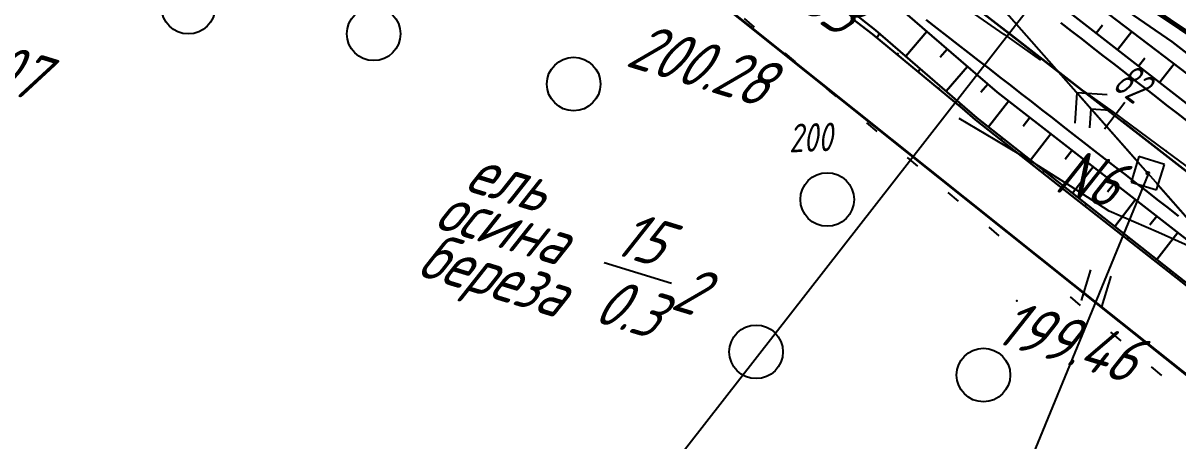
# Model space of a CAD drawing. Header units: millimetres. Extents: x -698 to 8131, y -704 to 4503.
# Drawn here: x 5955 to 6041.1, y 3464.3 to 3495.6 of the extents above; entities that cross this region are included whole.
import ezdxf

# ---------------------------------------------------------------- set-up
doc = ezdxf.new("R2010")
doc.units = ezdxf.units.MM
doc.linetypes.add('CONTI', pattern=[0])
doc.linetypes.add('DASHED', pattern=[0.75, 0.5, -0.25])
for name, color, linetype, lineweight in [('10', 1, 'Continuous', 35), ('КОПИЯ_ОСЬ_13_ОТКОСЫ', 7, 'Continuous', 30), ('КОПИЯ_ОСЬ_ГРАНИЦЫ_ПОЛОС', 7, 'Continuous', 30), ('ОСЬ_ВЕРХ_ПОКРЫТИЯ_ГРАНИЦЫ_ПОЛОС', 7, 'Continuous', 30), ('ОСЬ_ВЕРХ_ПОКРЫТИЯ_ОСЬ', 1, 'Continuous', 30)]:
    doc.layers.add(name, color=color, linetype=linetype, lineweight=lineweight)
for name, color, linetype in [('_Ростелеком', 6, 'Continuous'), ('GOR_BDEFAULT', 212, 'CONTI'), ('NAD_MDEFAULT', 7, 'CONTI'), ('PI_OTDEFAULT', 172, 'CONTI'), ('PI_TTDEFAULT', 5, 'CONTI'), ('SIT_LDEFAULT', 7, 'CONTI'), ('USLZNDEFAULT', 7, 'CONTI'), ('ZAPSKDEFAULT', 7, 'CONTI'), ('ОСЬ_ВЕРХ_ПОКРЫТИЯ_ПИКЕТЫ', 1, 'Continuous'), ('разметка', 7, 'Continuous')]:
    doc.layers.add(name, color=color, linetype=linetype)
doc.styles.add('eskd', font='isocpeui.ttf', dxfattribs={"width": 1.2})
doc.styles.add('SHRFT', font='isocpeui.ttf', dxfattribs={"width": 3.5})
doc.styles.get("Standard").update_dxf_attribs({"font": 'isocpeui.ttf'})
doc.styles.add('STYLE1', font='isocpeui.ttf', dxfattribs={"width": 0.9})
doc.linetypes.add('кабель_связи_проект.', pattern='A,10,-1,["/",STYLE1,S=3,R=0,X=0,Y=-1.5],-4.1', length=15.1)

# ---------------------------------------------------------------- blocks, each defined once
blk = doc.blocks.new('BL_2011')
at = {"color": 0}
for p, q in [((0, 0), (0, 2.4)), ((1.6, 0), (1.6, 2.4))]:
    blk.add_line(p, q, dxfattribs=at)
blk = doc.blocks.new('BL_27')
at = {"color": 0}
for p, q in [((1, 1), (-1, 1)), ((-1, 1), (-1, -1)), ((1, -1), (1, 1)), ((-1, -1), (1, -1))]:
    blk.add_line(p, q, dxfattribs=at)
blk.add_circle((0, 0), 0.1, dxfattribs=at)
blk = doc.blocks.new('BL_2004')
at = {"color": 0}
blk.add_circle((0, 0), 2, dxfattribs=at)

msp = doc.modelspace()

# ---------------------------------------------------------------- linework, layer by layer
at = {"ltscale": 7}
msp.add_lwpolyline([(6000.87, 3459.271), (6060.218, 3535.519)], dxfattribs=at)
at = {"linetype": 'Continuous'}
msp.add_lwpolyline([(6008.44, 3456.995), (6025.589, 3451.752), (6038.925, 3484.27)], dxfattribs=at)
at = {"layer": '10'}
for points in [[(5668.943, 3282.924), (5691.213, 3283.214), (5715.383, 3283.534), (5731.483, 3282.514), (5756.173, 3292.654), (5771.353, 3305.204), (5806.503, 3347.444), (5861.743, 3417.534), (5896.313, 3464.524), (5928.863, 3500.484), (5953.493, 3521.324), (5961.075, 3524.004), (5961.973, 3519.544), (5973.723, 3518.514), (5991.113, 3509.764), (6033.343, 3476.014), (6101.723, 3421.424), (6179.233, 3334.084), (6258.813, 3239.134), (6289.813, 3206.734), (6289.813, 3206.734), (6295.553, 3197.384), (6325.453, 3130.564)], [(6423.143, 2569.924), (6419.553, 2608.354), (6418.713, 2673.414), (6411.143, 2783.884), (6396.573, 2871.274), (6374.843, 2956.274), (6352.623, 3041.864), (6325.453, 3130.564), (6295.553, 3197.384), (6289.813, 3206.734), (6289.813, 3206.734), (6258.813, 3239.134), (6179.233, 3334.084), (6101.723, 3421.424), (6033.343, 3476.014), (5991.113, 3509.764), (5973.723, 3518.514), (5961.973, 3519.544)]]:
    msp.add_lwpolyline(points, dxfattribs=at)
at = {"layer": '_Ростелеком', "linetype": 'кабель_связи_проект.', "ltscale": 0.25}
msp.add_lwpolyline([(6339.425, 3142.379, 0.35, 0.35, 0), (6330.423, 3163.617, 0.35, 0.35, 0), (6318.529, 3188.216, 0.35, 0.35, 0), (6314.525, 3196.189, 0.35, 0.35, 0), (6296.717, 3228.014, 0.35, 0.35, 0), (6296.717, 3228.014, 0.35, 0.35, 0), (6269.823, 3263.864, 0.35, 0.35, 0), (6240.893, 3298.424, 0.35, 0.35, 0), (6214.783, 3329.634, 0.35, 0.35, 0), (6182.917, 3371.168, 0.35, 0.35, 0), (6165.712, 3390.287, 0.35, 0.35, 0), (6146.511, 3413.092, 0.35, 0.35, 0), (6130.932, 3428.096, 0.35, 0.35, 0), (6111.856, 3444.831, 0.35, 0.35, 0), (6071.443, 3471.734, 0.35, 0.35, 0), (6043.231, 3493.911, 0.35, 0.35, 0), (6027.313, 3504.584, 0.35, 0.35, 0)], format="xyseb", dxfattribs=at)
at = {"layer": 'GOR_BDEFAULT', "color": 212, "elevation": 200, "flags": 128}
msp.add_lwpolyline([(6051.539, 3474.55), (6050.799, 3474.7), (6049.829, 3475.29), (6044.169, 3477.89), (6039.669, 3479.91), (6035.989, 3481.52), (6033.119, 3483.38), (6030.269, 3485.16), (6027.489, 3486.83), (6024.819, 3488.43)], dxfattribs=at)
at = {"layer": 'NAD_MDEFAULT', "color": 0}
msp.add_line((5998.311, 3477.667), (6003.332, 3476.132), dxfattribs=at)
at = {"layer": 'PI_TTDEFAULT', "color": 5}
for p in [(6003.149, 3494.91, 200.279), (6040.239, 3486.02, 200.455), (6029.109, 3474.81, 199.461)]:
    msp.add_point(p, dxfattribs=at)
at = {"layer": 'SIT_LDEFAULT', "color": 7}
for p, q in [((6001.959, 3526.38), (6038.879, 3484.34)), ((6028.169, 3494.7), (6024.099, 3497.54)), ((6008.759, 3495.91), (6009.519, 3495.26)), ((6030.899, 3492.79), (6028.169, 3494.72)), ((6011.809, 3493.31), (6012.569, 3492.66)), ((6014.849, 3490.72), (6015.159, 3490.45)), ((6015.169, 3490.46), (6015.619, 3490.07)), ((6033.599, 3490.35), (6033.449, 3488.09)), ((6038.219, 3485.09), (6033.599, 3490.35)), ((6035.859, 3490.2), (6033.599, 3490.35)), ((6036.299, 3488.92), (6034.159, 3490.46)), ((6034.569, 3487.74), (6034.659, 3489.15)), ((6034.659, 3489.15), (6036.069, 3489.06)), ((6040.239, 3486.02), (6036.299, 3488.92)), ((6017.899, 3488.12), (6018.659, 3487.47)), ((6020.929, 3485.51), (6021.689, 3484.86)), ((6042.209, 3484.54), (6040.239, 3486.02)), ((6038.879, 3484.34), (6085.589, 3431.2)), ((6023.969, 3482.91), (6024.729, 3482.26)), ((6039.539, 3483.59), (6044.159, 3478.33)), ((6027.009, 3480.31), (6027.769, 3479.66)), ((6033.079, 3475.1), (6033.839, 3474.45)), ((6036.109, 3472.48), (6036.869, 3471.83)), ((6039.139, 3469.87), (6039.899, 3469.22))]:
    msp.add_line(p, q, dxfattribs=at)
at = {"layer": 'КОПИЯ_ОСЬ_13_ОТКОСЫ'}
for points in [[(6026.652, 3503.834), (6040.699, 3494.162), (6040.699, 3494.162), (6056.717, 3481.692)], [(6010.408, 3501.482), (6018.574, 3495.041), (6026.137, 3488.478), (6048.359, 3470.952)], [(6010.408, 3501.482), (6018.574, 3495.042), (6026.137, 3488.478), (6048.358, 3470.952)], [(6033.614, 3498.039), (6075.985, 3465.744)], [(6033.614, 3498.039), (6075.985, 3465.744)], [(6020.058, 3496.948), (6027.642, 3490.411), (6049.974, 3473.029)], [(6032.556, 3496.724), (6088.824, 3452.921)], [(6016.752, 3495.957), (6018.337, 3494.737), (6025.044, 3489.19), (6026.029, 3488.339), (6032.3, 3483.371), (6048.036, 3471.026)], [(6022.406, 3494.924), (6020.824, 3493.089)], [(6035.033, 3494.796), (6035.504, 3495.401)], [(6036.611, 3493.568), (6037.679, 3494.94)], [(6018.648, 3494.48), (6018.888, 3494.769)], [(6020.189, 3493.205), (6020.269, 3493.302)], [(6023.921, 3493.618), (6023.394, 3493.006)], [(6025.436, 3492.313), (6023.845, 3490.467)], [(6038.189, 3492.339), (6038.659, 3492.943)], [(6039.767, 3491.11), (6040.861, 3492.515)], [(6021.731, 3491.93), (6021.91, 3492.147)], [(6023.272, 3490.656), (6023.332, 3490.728)], [(6026.951, 3491.007), (6026.421, 3490.392)], [(6028.501, 3489.743), (6026.991, 3487.804)], [(6024.813, 3489.381), (6024.931, 3489.524)], [(6026.341, 3488.092), (6026.38, 3488.14)], [(6030.079, 3488.515), (6029.576, 3487.868)], [(6031.657, 3487.286), (6030.132, 3485.327)], [(6027.909, 3486.85), (6028.022, 3486.992)], [(6029.477, 3485.608), (6029.514, 3485.655)], [(6033.235, 3486.058), (6032.727, 3485.405)], [(6031.045, 3484.366), (6031.162, 3484.515)], [(6034.814, 3484.829), (6033.273, 3482.85)], [(6032.614, 3483.126), (6032.653, 3483.175)], [(6036.392, 3483.601), (6035.878, 3482.941)], [(6034.187, 3481.891), (6034.302, 3482.038)], [(6037.97, 3482.372), (6036.414, 3480.373)], [(6039.548, 3481.144), (6039.029, 3480.477)], [(6035.761, 3480.657), (6035.799, 3480.706)], [(6037.334, 3479.422), (6037.443, 3479.561)], [(6041.127, 3479.916), (6039.554, 3477.896)], [(6038.908, 3478.188), (6038.944, 3478.234)], [(6040.481, 3476.953), (6040.584, 3477.084)]]:
    msp.add_lwpolyline(points, dxfattribs=at)
at = {"layer": 'КОПИЯ_ОСЬ_ГРАНИЦЫ_ПОЛОС'}
msp.add_lwpolyline([(6041.865, 3488.211), (6041.076, 3488.825), (6040.288, 3489.439), (6039.499, 3490.053), (6038.711, 3490.666), (6037.922, 3491.28), (6037.134, 3491.894), (6036.345, 3492.508), (6035.557, 3493.121), (6034.768, 3493.735), (6033.98, 3494.349), (6033.191, 3494.963), (6032.403, 3495.576)], dxfattribs=at)
at = {"layer": 'ОСЬ_ВЕРХ_ПОКРЫТИЯ_ГРАНИЦЫ_ПОЛОС'}
for points in [[(6020.094, 3505.79), (6024.358, 3502.472), (6032.556, 3496.724), (6088.824, 3452.921)], [(6018.132, 3498.447), (6020.058, 3496.948), (6027.642, 3490.411), (6049.974, 3473.029)], [(6041.177, 3481.143), (6040.393, 3481.754), (6039.608, 3482.364), (6038.824, 3482.975), (6038.04, 3483.585), (6037.256, 3484.196), (6036.471, 3484.806), (6035.687, 3485.417), (6034.903, 3486.027), (6034.118, 3486.638), (6033.334, 3487.248), (6032.55, 3487.858), (6031.765, 3488.469), (6030.981, 3489.079), (6030.197, 3489.69), (6029.413, 3490.3), (6028.628, 3490.911), (6027.844, 3491.521), (6027.06, 3492.132), (6026.275, 3492.742), (6025.491, 3493.353), (6024.707, 3493.963), (6023.922, 3494.574), (6023.138, 3495.184), (6022.354, 3495.795)]]:
    msp.add_lwpolyline(points, dxfattribs=at)
at = {"layer": 'ОСЬ_ВЕРХ_ПОКРЫТИЯ_ОСЬ'}
msp.add_lwpolyline([(6013.982, 3506.113), (6080.013, 3454.717)], dxfattribs=at)
at = {"layer": 'ОСЬ_ВЕРХ_ПОКРЫТИЯ_ПИКЕТЫ'}
msp.add_line((6035.644, 3487.668), (6037.18, 3489.64), dxfattribs=at)
msp.add_line((6035.644, 3487.668), (6037.18, 3489.64), dxfattribs=at)
at = {"layer": 'разметка', "lineweight": 30, "ltscale": 7}
msp.add_lwpolyline([(5911.667, 3494.921, -0.018062), (5922.83, 3507.756, -0.06068), (5936.602, 3519.255, -0.230141), (5984.377, 3524.486, -0.070919), (6004.765, 3513.116, -0.004441), (6028.678, 3494.674), (6028.678, 3494.674)], format="xyb", dxfattribs=at)
at = {"layer": 'разметка', "linetype": 'DASHED', "lineweight": 30, "ltscale": 14}
msp.add_lwpolyline([(6028.678, 3494.674), (6081.988, 3453.182, -0.00915), (6107.322, 3432.914, -0.0144)], format="xyb", dxfattribs=at)

# ---------------------------------------------------------------- block references
at = {"layer": 'USLZNDEFAULT', "color": 7, "rotation": 342.9999999999999}
msp.add_blockref('BL_27', (6038.879, 3484.34), dxfattribs=at)
at = {"layer": 'ZAPSKDEFAULT', "color": 7, "rotation": 342.9999999999999}
for name, p in [('BL_2004', (5967.292, 3496.751)), ('BL_2004', (5981.122, 3494.757)), ('BL_2004', (5996.043, 3491.008)), ('BL_2004', (6014.964, 3482.379)), ('BL_2011', (6033.929, 3474.83)), ('BL_2004', (6009.655, 3471.001)), ('BL_2004', (6026.616, 3469.269))]:
    msp.add_blockref(name, p, dxfattribs=at)

# ---------------------------------------------------------------- texts
at = {"layer": 'GOR_BDEFAULT', "color": 212, "style": 'SHRFT', "width": 0.75}
msp.add_text('200', height=2.1263, rotation=1.82455, dxfattribs=at).set_placement((6012.125, 3485.897, 200))
at = {"layer": 'NAD_MDEFAULT', "color": 7, "style": 'eskd', "oblique": 10, "width": 0.8}
for s, p in [('N6', (6031.781, 3483.019)), (' ель', (5986.07, 3483.633)), ('осина', (5985.477, 3480.31)), (' 15', (5997.188, 3478.869)), ('береза', (5984.172, 3476.773)), (' 2', (6001.48, 3474.761)), (' 0.3', (5995.653, 3473.849))]:
    msp.add_text(s, height=3.5, rotation=343, dxfattribs=at).set_placement(p)
at = {"layer": 'PI_OTDEFAULT', "color": 172, "style": 'eskd', "oblique": 10, "width": 0.8}
for s, rotation, p in [('200.33', 324.65769, (6007.245, 3500.58)), ('200.07', 343, (5945.659, 3492.79)), ('200.28', 343, (5999.824, 3492.389)), ('199.46', 343, (6027.339, 3471.72))]:
    msp.add_text(s, height=3.5, rotation=rotation, dxfattribs=at).set_placement(p)
at = {"layer": 'ОСЬ_ВЕРХ_ПОКРЫТИЯ_ПИКЕТЫ', "width": 0.6}
msp.add_text('82', height=2.5, rotation=322.10424, dxfattribs=at).set_placement((6036.15, 3490.759))

doc.saveas('drawing.dxf')
